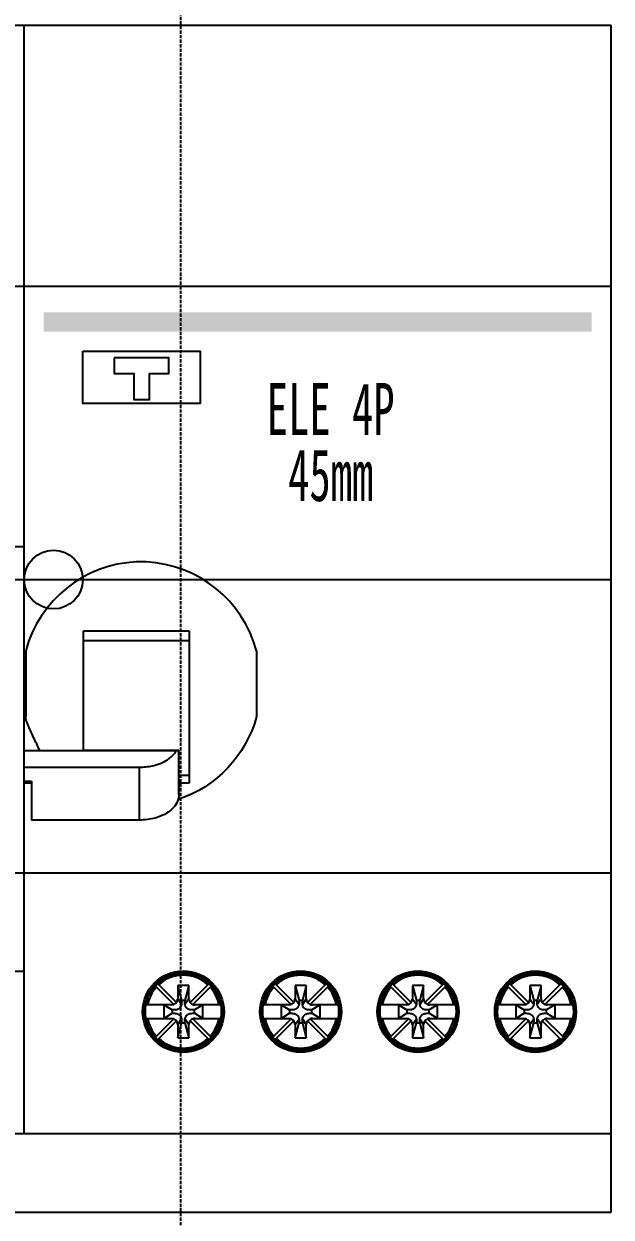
# Model space of a CAD drawing. Extents: x 990312 to 991012, y 80694 to 81594.
# Drawn here: x 990649.8 to 990694.9, y 80994.5 to 81086 of the extents above; entities that cross this region are included whole.
import ezdxf
from ezdxf.enums import TextEntityAlignment as Align

# ---------------------------------------------------------------- set-up
doc = ezdxf.new("R2010")
doc.units = 0
doc.header["$MEASUREMENT"] = 0
doc.linetypes.add('LYJS-XX', pattern=[0.35, 0.25, -0.1])
doc.layers.add('LY-JS-BJ', color=7, linetype='Continuous')
doc.styles.add('LY-SJ-元器件', font='', dxfattribs={"width": 0.6, "height": 4})
doc.styles.get('LY-SJ-元器件').set_extended_font_data('SimSun')

# ---------------------------------------------------------------- blocks, each defined once
blk = doc.blocks.new('微端4P+ELE-117mm-2022.1')
h = blk.add_hatch(color=3)
h.dxf.hatch_style = 1
h.paths.add_polyline_path([(73.50004603434354, 18.99999598661452), (115.5000460343435, 18.99999598661452), (115.5000460343435, 20.49999598661452), (73.50004603434354, 20.49999598661452)])
at = {"color": 0}
for p, q in [((0, 42.5), (117, 42.5)), ((117, -42.5), (117, 42.5)), ((0, 22.5), (117, 22.5)), ((72, 2.5), (0, 2.5)), ((84.64994313682837, -15.60917319553027), (83.84994383121375, -15.60917319553027)), ((117, -22.5), (0, -22.5)), ((117, -42.5), (0, -42.5)), ((117, -48.5), (117, -42.5)), ((0, -48.5), (117, -48.5))]:
    blk.add_line(p, q, dxfattribs=at)
at = {"color": 1}
blk.add_line((0, 0), (117, 0), dxfattribs=at)
at = {"color": 0, "linetype": 'Continuous', "lineweight": 25}
for p, q in [((76.54994319344405, -3.935203089256902), (84.64994247222785, -3.935203089256902)), ((76.54994319344405, -13.07539468898358), (76.54994319344405, -3.935203089256902)), ((84.64994313682837, -3.935203950497453), (84.64994313682837, -15.60917319553027)), ((72.11327118998452, -5.467357658587389), (72.11327118998452, -10.49204991367424)), ((76.54994319344405, -4.665486647625585), (84.64994247222785, -4.665486647625585)), ((89.8132711899816, -5.467357658587389), (89.8132711899816, -10.49204991367424)), ((71.99994254077319, -13.09306001557889), (83.67836999858264, -13.09306001557889)), ((76.54994319344405, -13.07539468898358), (83.84994383121375, -13.07539468898358)), ((83.84994383121375, -16.51030792190613), (83.84994383121375, -13.07539468898358)), ((71.99994254077319, -14.3786353458363), (80.84994333947543, -14.3786353458363)), ((80.84994333947543, -18.43867091729226), (80.84994333947543, -14.3786353458363)), ((71.99994254077319, -15.45109799398961), (72.54994253779296, -15.45109799398961)), ((72.54994253779296, -15.45109799398961), (72.54994253779296, -18.43867091729226)), ((83.84994383121375, -14.98899249627175), (84.64994247222785, -14.98899249627175)), ((72.54994253779296, -15.60910431935372), (71.99994254077319, -15.60926078154625)), ((80.84994333947543, -18.43867091729226), (72.54994253779296, -18.43867091729226)), ((82.2258413053869, -30.96796777484542), (82.04383204987334, -31.14997782943374)), ((82.3189471002488, -31.06107596693164), (82.2258413053869, -30.96796777484542)), ((83.6745175152837, -32.41664558289176), (82.3189471002488, -31.06107596693164)), ((86.07627017905997, -31.06107596693164), (84.72069976402508, -32.41664558289176)), ((86.16937597392189, -30.96796777484542), (86.07627017905997, -31.06107596693164)), ((86.35138522943544, -31.14997782943374), (86.16937597392189, -30.96796777484542)), ((91.22584130539417, -30.96796777484542), (91.04383204988062, -31.14997782943374)), ((91.31894710025608, -31.06107596693164), (91.22584130539417, -30.96796777484542)), ((92.67451751529097, -32.41664558289176), (91.31894710025608, -31.06107596693164)), ((95.07627017906725, -31.06107596693164), (93.72069976403236, -32.41664558289176)), ((95.16937597392916, -30.96796777484542), (95.07627017906725, -31.06107596693164)), ((95.35138522944271, -31.14997782943374), (95.16937597392916, -30.96796777484542)), ((100.2258413053833, -30.96796777483814), (100.0438320498697, -31.14997782942646)), ((100.3189471002452, -31.06107596692436), (100.2258413053833, -30.96796777483814)), ((101.6745175152801, -32.41664558288448), (100.3189471002452, -31.06107596692436)), ((104.0762701790563, -31.06107596692436), (102.7206997640214, -32.41664558288448)), ((104.1693759739182, -30.96796777483814), (104.0762701790563, -31.06107596692436)), ((104.3513852294318, -31.14997782942646), (104.1693759739182, -30.96796777483814)), ((109.2258413052632, -30.96796777484542), (109.0438320497497, -31.14997782943374)), ((109.3189471001251, -31.06107596693164), (109.2258413052632, -30.96796777484542)), ((110.67451751516, -32.41664558289176), (109.3189471001251, -31.06107596693164)), ((113.0762701789363, -31.06107596693164), (111.7206997639014, -32.41664558289176)), ((113.1693759737982, -30.96796777484542), (113.0762701789363, -31.06107596693164)), ((113.3513852293117, -31.14997782943374), (113.1693759737982, -30.96796777484542)), ((82.04383204987334, -31.14997782943374), (82.13693784473526, -31.24308282522088)), ((82.13693784473526, -31.24308282522088), (83.4680469829409, -32.57419116435176)), ((83.76860856933581, -31.10544379440671), (84.06890885828125, -32.26547661808854)), ((83.76860856933581, -31.10544379440671), (83.76860856933581, -32.13331604389077)), ((84.62660870997297, -31.10544379440671), (83.76860856933581, -31.10544379440671)), ((84.62660870997297, -31.10544379440671), (84.32630842102753, -32.26547661808854)), ((84.62660870997297, -32.13331604389077), (84.62660870997297, -31.10544379440671)), ((84.92717109544265, -32.57419116435176), (86.25827943457352, -31.24308282522088)), ((86.25827943457352, -31.24308282522088), (86.35138522943544, -31.14997782943374)), ((91.04383204988062, -31.14997782943374), (91.13693784474253, -31.24308282522088)), ((91.13693784474253, -31.24308282522088), (92.46804698294818, -32.57419116435176)), ((92.76860856934309, -31.10544379440671), (93.06890885828852, -32.26547661808854)), ((92.76860856934309, -31.10544379440671), (92.76860856934309, -32.13331604389077)), ((93.62660870998025, -31.10544379440671), (92.76860856934309, -31.10544379440671)), ((93.62660870998025, -31.10544379440671), (93.32630842103481, -32.26547661808854)), ((93.62660870998025, -32.13331604389077), (93.62660870998025, -31.10544379440671)), ((93.92717109544992, -32.57419116435176), (95.2582794345808, -31.24308282522088)), ((95.2582794345808, -31.24308282522088), (95.35138522944271, -31.14997782943374)), ((100.0438320498697, -31.14997782942646), (100.1369378447316, -31.24308282521361)), ((100.1369378447316, -31.24308282521361), (101.4680469829373, -32.57419116434448)), ((101.7686085693322, -31.10544379439943), (102.0689088582776, -32.26547661808127)), ((101.7686085693322, -31.10544379439943), (101.7686085693322, -32.1333160438835)), ((102.6266087099693, -31.10544379439943), (101.7686085693322, -31.10544379439943)), ((102.6266087099693, -31.10544379439943), (102.3263084210239, -32.26547661808127)), ((102.6266087099693, -32.1333160438835), (102.6266087099693, -31.10544379439943)), ((102.927171095439, -32.57419116434448), (104.2582794345699, -31.24308282521361)), ((104.2582794345699, -31.24308282521361), (104.3513852294318, -31.14997782942646)), ((109.0438320497497, -31.14997782943374), (109.1369378446116, -31.24308282522088)), ((109.1369378446116, -31.24308282522088), (110.4680469828172, -32.57419116435176)), ((110.7686085692121, -31.10544379440671), (111.0689088581576, -32.26547661808854)), ((110.7686085692121, -31.10544379440671), (110.7686085692121, -32.13331604389077)), ((111.6266087098493, -31.10544379440671), (110.7686085692121, -31.10544379440671)), ((111.6266087098493, -31.10544379440671), (111.3263084209038, -32.26547661808854)), ((111.6266087098493, -32.13331604389077), (111.6266087098493, -31.10544379440671)), ((111.927171095319, -32.57419116435176), (113.2582794344498, -31.24308282522088)), ((113.2582794344498, -31.24308282522088), (113.3513852293117, -31.14997782943374)), ((81.45704068260329, -32.60694683728343), (81.27238489145475, -32.60694683728343)), ((83.29497817548054, -32.60694683728343), (81.45704068260329, -32.60694683728343)), ((82.69610879307675, -32.60694683728343), (82.69610879307675, -33.63654508826858)), ((82.69610879307675, -32.60694683728343), (83.33960849901723, -32.99304378417855)), ((83.76860856933581, -32.13331604389077), (84.06890885828125, -32.56404611108428)), ((84.32630842102753, -32.26547661808854), (84.06890885828125, -32.26547661808854)), ((84.06890885828125, -32.26547661808854), (84.06890885828125, -32.56404611108428)), ((84.62660870997297, -32.13331604389077), (84.32630842102753, -32.56404611108428)), ((84.32630842102753, -32.56404611108428), (84.32630842102753, -32.26547661808854)), ((85.69910848623203, -32.60694683728343), (85.05560878029155, -32.99304378417855)), ((86.93817699624287, -32.60694683728343), (85.10023950336563, -32.60694683728343)), ((85.69910848623203, -33.63654508826858), (85.69910848623203, -32.60694683728343)), ((87.13032171612667, -32.60694683728343), (86.93817699624287, -32.60694683728343)), ((90.45704068261057, -32.60694683728343), (90.27238489146202, -32.60694683728343)), ((92.29497817548781, -32.60694683728343), (90.45704068261057, -32.60694683728343)), ((91.69610879308402, -32.60694683728343), (91.69610879308402, -33.63654508826858)), ((91.69610879308402, -32.60694683728343), (92.33960849902451, -32.99304378417855)), ((92.76860856934309, -32.13331604389077), (93.06890885828852, -32.56404611108428)), ((93.32630842103481, -32.26547661808854), (93.06890885828852, -32.26547661808854)), ((93.06890885828852, -32.26547661808854), (93.06890885828852, -32.56404611108428)), ((93.62660870998025, -32.13331604389077), (93.32630842103481, -32.56404611108428)), ((93.32630842103481, -32.56404611108428), (93.32630842103481, -32.26547661808854)), ((94.69910848623931, -32.60694683728343), (94.05560878029883, -32.99304378417855)), ((95.93817699625015, -32.60694683728343), (94.1002395033729, -32.60694683728343)), ((94.69910848623931, -33.63654508826858), (94.69910848623931, -32.60694683728343)), ((96.13032171613395, -32.60694683728343), (95.93817699625015, -32.60694683728343)), ((99.45704068259965, -32.60694683727615), (99.27238489145111, -32.60694683727615)), ((101.2949781754769, -32.60694683727615), (99.45704068259965, -32.60694683727615)), ((100.6961087930731, -32.60694683727615), (100.6961087930731, -33.6365450882613)), ((100.6961087930731, -32.60694683727615), (101.3396084990136, -32.99304378417128)), ((101.7686085693322, -32.1333160438835), (102.0689088582776, -32.564046111077)), ((102.3263084210239, -32.26547661808127), (102.0689088582776, -32.26547661808127)), ((102.0689088582776, -32.26547661808127), (102.0689088582776, -32.564046111077)), ((102.6266087099693, -32.1333160438835), (102.3263084210239, -32.564046111077)), ((102.3263084210239, -32.564046111077), (102.3263084210239, -32.26547661808127)), ((103.6991084862284, -32.60694683727615), (103.0556087802879, -32.99304378417128)), ((104.9381769962392, -32.60694683727615), (103.100239503362, -32.60694683727615)), ((103.6991084862284, -33.6365450882613), (103.6991084862284, -32.60694683727615)), ((105.130321716123, -32.60694683727615), (104.9381769962392, -32.60694683727615)), ((108.4570406824796, -32.60694683728343), (108.2723848913311, -32.60694683728343)), ((110.2949781753568, -32.60694683728343), (108.4570406824796, -32.60694683728343)), ((109.6961087929531, -32.60694683728343), (109.6961087929531, -33.63654508826858)), ((109.6961087929531, -32.60694683728343), (110.3396084988935, -32.99304378417855)), ((110.7686085692121, -32.13331604389077), (111.0689088581576, -32.56404611108428)), ((111.3263084209038, -32.26547661808854), (111.0689088581576, -32.26547661808854)), ((111.0689088581576, -32.26547661808854), (111.0689088581576, -32.56404611108428)), ((111.6266087098493, -32.13331604389077), (111.3263084209038, -32.56404611108428)), ((111.3263084209038, -32.56404611108428), (111.3263084209038, -32.26547661808854)), ((112.6991084861083, -32.60694683728343), (112.0556087801679, -32.99304378417855)), ((113.9381769961192, -32.60694683728343), (112.1002395032419, -32.60694683728343)), ((112.6991084861083, -33.63654508826858), (112.6991084861083, -32.60694683728343)), ((114.130321716003, -32.60694683728343), (113.9381769961192, -32.60694683728343)), ((81.26489556318211, -33.63654508826858), (81.45704068260329, -33.63654508826858)), ((81.45704068260329, -33.63654508826858), (83.29497817548054, -33.63654508826858)), ((83.4680469829409, -33.66929756490117), (82.13693784473526, -35.00040590403205)), ((82.3189471002488, -35.18241595862037), (83.6745175152837, -33.82684634266025)), ((82.69610879307675, -33.63654508826858), (83.33960849901723, -33.25044494507438)), ((83.33960849901723, -32.99304378417855), (83.33960849901723, -33.25044494507438)), ((83.55410733556437, -32.99304378417855), (83.33960849901723, -32.99304378417855)), ((83.33960849901723, -33.25044494507438), (83.55410733556437, -33.25044494507438)), ((83.76860856933581, -34.11017588166123), (84.06890885828125, -33.68290740636712)), ((84.06890885828125, -33.68290740636712), (84.06890885828125, -33.98147689936286)), ((84.32630842102753, -33.98147689936286), (84.32630842102753, -33.67944581446773)), ((84.62660870997297, -34.11017588166123), (84.32630842102753, -33.67944581446773)), ((84.72069976402508, -33.82684634266025), (86.07627017905997, -35.18241595862037)), ((85.05560878029155, -32.99304378417855), (84.84110994374441, -32.99304378417855)), ((84.84110994374441, -33.25044494507438), (85.05560878029155, -33.25044494507438)), ((86.25827943457352, -35.00040590403205), (84.92717109544265, -33.66929756490117)), ((85.05560878029155, -33.25044494507438), (85.05560878029155, -32.99304378417855)), ((85.69910848623203, -33.63654508826858), (85.05560878029155, -33.25044494507438)), ((85.10023950336563, -33.63654508826858), (86.93817699624287, -33.63654508826858)), ((86.93817699624287, -33.63654508826858), (87.12283198831665, -33.63654508826858)), ((90.26489556318938, -33.63654508826858), (90.45704068261057, -33.63654508826858)), ((90.45704068261057, -33.63654508826858), (92.29497817548781, -33.63654508826858)), ((92.46804698294818, -33.66929756490117), (91.13693784474253, -35.00040590403205)), ((91.31894710025608, -35.18241595862037), (92.67451751529097, -33.82684634266025)), ((91.69610879308402, -33.63654508826858), (92.33960849902451, -33.25044494507438)), ((92.33960849902451, -32.99304378417855), (92.33960849902451, -33.25044494507438)), ((92.55410733557164, -32.99304378417855), (92.33960849902451, -32.99304378417855)), ((92.33960849902451, -33.25044494507438), (92.55410733557164, -33.25044494507438)), ((92.76860856934309, -34.11017588166123), (93.06890885828852, -33.68290740636712)), ((93.06890885828852, -33.68290740636712), (93.06890885828852, -33.98147689936286)), ((93.32630842103481, -33.98147689936286), (93.32630842103481, -33.67944581446773)), ((93.62660870998025, -34.11017588166123), (93.32630842103481, -33.67944581446773)), ((93.72069976403236, -33.82684634266025), (95.07627017906725, -35.18241595862037)), ((94.05560878029883, -32.99304378417855), (93.84110994375169, -32.99304378417855)), ((93.84110994375169, -33.25044494507438), (94.05560878029883, -33.25044494507438)), ((95.2582794345808, -35.00040590403205), (93.92717109544992, -33.66929756490117)), ((94.05560878029883, -33.25044494507438), (94.05560878029883, -32.99304378417855)), ((94.69910848623931, -33.63654508826858), (94.05560878029883, -33.25044494507438)), ((94.1002395033729, -33.63654508826858), (95.93817699625015, -33.63654508826858)), ((95.93817699625015, -33.63654508826858), (96.12283198832392, -33.63654508826858)), ((99.26489556317847, -33.6365450882613), (99.45704068259965, -33.6365450882613)), ((99.45704068259965, -33.6365450882613), (101.2949781754769, -33.6365450882613)), ((101.4680469829373, -33.6692975648939), (100.1369378447316, -35.00040590402477)), ((100.3189471002452, -35.18241595861309), (101.6745175152801, -33.82684634265297)), ((100.6961087930731, -33.6365450882613), (101.3396084990136, -33.2504449450671)), ((101.3396084990136, -32.99304378417128), (101.3396084990136, -33.2504449450671)), ((101.5541073355607, -32.99304378417128), (101.3396084990136, -32.99304378417128)), ((101.3396084990136, -33.2504449450671), (101.5541073355607, -33.2504449450671)), ((101.7686085693322, -34.11017588165396), (102.0689088582776, -33.68290740635985)), ((102.0689088582776, -33.68290740635985), (102.0689088582776, -33.98147689935558)), ((102.3263084210239, -33.98147689935558), (102.3263084210239, -33.67944581446045)), ((102.6266087099693, -34.11017588165396), (102.3263084210239, -33.67944581446045)), ((102.7206997640214, -33.82684634265297), (104.0762701790563, -35.18241595861309)), ((103.0556087802879, -32.99304378417128), (102.8411099437408, -32.99304378417128)), ((102.8411099437408, -33.2504449450671), (103.0556087802879, -33.2504449450671)), ((104.2582794345699, -35.00040590402477), (102.927171095439, -33.6692975648939)), ((103.0556087802879, -33.2504449450671), (103.0556087802879, -32.99304378417128)), ((103.6991084862284, -33.6365450882613), (103.0556087802879, -33.2504449450671)), ((103.100239503362, -33.6365450882613), (104.9381769962392, -33.6365450882613)), ((104.9381769962392, -33.6365450882613), (105.122831988313, -33.6365450882613)), ((108.2648955630584, -33.63654508826858), (108.4570406824796, -33.63654508826858)), ((108.4570406824796, -33.63654508826858), (110.2949781753568, -33.63654508826858)), ((110.4680469828172, -33.66929756490117), (109.1369378446116, -35.00040590403205)), ((109.3189471001251, -35.18241595862037), (110.67451751516, -33.82684634266025)), ((109.6961087929531, -33.63654508826858), (110.3396084988935, -33.25044494507438)), ((110.3396084988935, -32.99304378417855), (110.3396084988935, -33.25044494507438)), ((110.5541073354407, -32.99304378417855), (110.3396084988935, -32.99304378417855)), ((110.3396084988935, -33.25044494507438), (110.5541073354407, -33.25044494507438)), ((110.7686085692121, -34.11017588166123), (111.0689088581576, -33.68290740636712)), ((111.0689088581576, -33.68290740636712), (111.0689088581576, -33.98147689936286)), ((111.3263084209038, -33.98147689936286), (111.3263084209038, -33.67944581446773)), ((111.6266087098493, -34.11017588166123), (111.3263084209038, -33.67944581446773)), ((111.7206997639014, -33.82684634266025), (113.0762701789363, -35.18241595862037)), ((112.0556087801679, -32.99304378417855), (111.8411099436207, -32.99304378417855)), ((111.8411099436207, -33.25044494507438), (112.0556087801679, -33.25044494507438)), ((113.2582794344498, -35.00040590403205), (111.927171095319, -33.66929756490117)), ((112.0556087801679, -33.25044494507438), (112.0556087801679, -32.99304378417855)), ((112.6991084861083, -33.63654508826858), (112.0556087801679, -33.25044494507438)), ((112.1002395032419, -33.63654508826858), (113.9381769961192, -33.63654508826858)), ((113.9381769961192, -33.63654508826858), (114.122831988193, -33.63654508826858)), ((83.76860856933581, -35.13804493484622), (84.06890885828125, -33.98147689936286)), ((83.76860856933581, -34.11017588166123), (83.76860856933581, -35.13804493484622)), ((84.06890885828125, -33.98147689936286), (84.32630842102753, -33.98147689936286)), ((84.32630842102753, -33.98147689936286), (84.62660870997297, -35.13804493484622)), ((84.62660870997297, -35.13804493484622), (84.62660870997297, -34.11017588166123)), ((92.76860856934309, -35.13804493484622), (93.06890885828852, -33.98147689936286)), ((92.76860856934309, -34.11017588166123), (92.76860856934309, -35.13804493484622)), ((93.06890885828852, -33.98147689936286), (93.32630842103481, -33.98147689936286)), ((93.32630842103481, -33.98147689936286), (93.62660870998025, -35.13804493484622)), ((93.62660870998025, -35.13804493484622), (93.62660870998025, -34.11017588166123)), ((101.7686085693322, -35.13804493483894), (102.0689088582776, -33.98147689935558)), ((101.7686085693322, -34.11017588165396), (101.7686085693322, -35.13804493483894)), ((102.0689088582776, -33.98147689935558), (102.3263084210239, -33.98147689935558)), ((102.3263084210239, -33.98147689935558), (102.6266087099693, -35.13804493483894)), ((102.6266087099693, -35.13804493483894), (102.6266087099693, -34.11017588165396)), ((110.7686085692121, -35.13804493484622), (111.0689088581576, -33.98147689936286)), ((110.7686085692121, -34.11017588166123), (110.7686085692121, -35.13804493484622)), ((111.0689088581576, -33.98147689936286), (111.3263084209038, -33.98147689936286)), ((111.3263084209038, -33.98147689936286), (111.6266087098493, -35.13804493484622)), ((111.6266087098493, -35.13804493484622), (111.6266087098493, -34.11017588166123)), ((82.13693784473526, -35.00040590403205), (82.04383204987334, -35.09351409611827)), ((82.04383204987334, -35.09351409611827), (82.2258413053869, -35.27552255255705)), ((82.2258413053869, -35.27552255255705), (82.3189471002488, -35.18241595862037)), ((83.76860856933581, -35.13804493484622), (84.62660870997297, -35.13804493484622)), ((86.07627017905997, -35.18241595862037), (86.16937597392189, -35.27552255255705)), ((86.16937597392189, -35.27552255255705), (86.35138522943544, -35.09351409611827)), ((86.35138522943544, -35.09351409611827), (86.25827943457352, -35.00040590403205)), ((91.13693784474253, -35.00040590403205), (91.04383204988062, -35.09351409611827)), ((91.04383204988062, -35.09351409611827), (91.22584130539417, -35.27552255255705)), ((91.22584130539417, -35.27552255255705), (91.31894710025608, -35.18241595862037)), ((92.76860856934309, -35.13804493484622), (93.62660870998025, -35.13804493484622)), ((95.07627017906725, -35.18241595862037), (95.16937597392916, -35.27552255255705)), ((95.16937597392916, -35.27552255255705), (95.35138522944271, -35.09351409611827)), ((95.35138522944271, -35.09351409611827), (95.2582794345808, -35.00040590403205)), ((100.1369378447316, -35.00040590402477), (100.0438320498697, -35.09351409611099)), ((100.0438320498697, -35.09351409611099), (100.2258413053833, -35.27552255254977)), ((100.2258413053833, -35.27552255254977), (100.3189471002452, -35.18241595861309)), ((101.7686085693322, -35.13804493483894), (102.6266087099693, -35.13804493483894)), ((104.0762701790563, -35.18241595861309), (104.1693759739182, -35.27552255254977)), ((104.1693759739182, -35.27552255254977), (104.3513852294318, -35.09351409611099)), ((104.3513852294318, -35.09351409611099), (104.2582794345699, -35.00040590402477)), ((109.1369378446116, -35.00040590403205), (109.0438320497497, -35.09351409611827)), ((109.0438320497497, -35.09351409611827), (109.2258413052632, -35.27552255255705)), ((109.2258413052632, -35.27552255255705), (109.3189471001251, -35.18241595862037)), ((110.7686085692121, -35.13804493484622), (111.6266087098493, -35.13804493484622)), ((113.0762701789363, -35.18241595862037), (113.1693759737982, -35.27552255255705)), ((113.1693759737982, -35.27552255255705), (113.3513852293117, -35.09351409611827)), ((113.3513852293117, -35.09351409611827), (113.2582794344498, -35.00040590403205)), ((84.19760863965439, -36.12474565593129), (84.19760863965439, -35.91024522123462)), ((93.19760863966167, -36.12474565593129), (93.19760863966167, -35.91024522123462)), ((102.1976086396508, -36.12474565592402), (102.1976086396508, -35.91024522122734)), ((111.1976086395307, -36.12474565593129), (111.1976086395307, -35.91024522123462))]:
    blk.add_line(p, q, dxfattribs=at)
at = {"color": 0}
for points in [[(72, -42.5), (72, 42.5)], [(78.89980183665466, 17.00141036983587), (78.8998059075675, 15.80141666686632), (80.39979895444412, 15.80141036984605), (80.39980229765933, 13.80141036983605), (81.59980142134009, 13.801408391324), (81.59980183665175, 15.80062570203336), (83.09979751332139, 15.80175266607057), (83.10019815854321, 17.00000712480687), (78.89980184145679, 16.99999287519313)], [(72, -30.04538106566179), (45.11107115447521, -30.04538106566179)]]:
    blk.add_lwpolyline(points, dxfattribs=at)
blk.add_lwpolyline([(76.5, 17.5), (85.5, 17.5), (85.5, 13.5), (76.5, 13.5)], close=True, dxfattribs=at)
at = {"color": 0, "linetype": 'Continuous', "lineweight": 25}
for points in [[(89.8132711899816, -5.467357658587389, 0.3258982634166374), (81.3417626492892, 1.356388737869565, 0.3275493877635641), (72.34159496196025, -4.750307302037982, 0.01990332822077721), (72.11327118998452, -5.467357658587389)], [(73.19326482119504, -13.09306001557798, -0.001795142745752125), (72.72374256108196, -12.1058138806975, -0.004140395186223912), (72.47801951142355, -11.5735416345824, -0.009598039335024821), (72.27509409878985, -11.10319547556992, -0.01343073775435965), (72.18053432369925, -10.85372479013586, -0.0158765989243641), (72.14002884399088, -10.72352201275498, -0.02378796733463792), (72.11907544746009, -10.62989795896283, -0.05060437017961678), (72.11167086660316, -10.52533903584117, -0.012355897219878), (72.11327118700046, -10.4920505020973)], [(89.8132711899816, -10.49204995412492, -0.2509597380138702), (83.79855226281597, -16.86713204708576)], [(80.84994313682546, -14.37863484663831, 0.009762857140533984), (81.08041157803837, -14.37305656420904, 0.05751994805759243), (82.08160158296232, -14.2087658184164, 0.07373379486071206), (82.97822662744147, -13.80955265852117, 0.07365641408004704), (83.49221453246992, -13.36417361860822, 0.02820932377307139), (83.5926014984152, -13.23073818521152, 0.01215248842485835), (83.6783702615794, -13.09305962726648)], [(83.84994313682546, -13.21631646069636, 0.01040452664489978), (83.84884226423856, -13.20858388147099, 0.0523570241986756), (83.84575946825134, -13.19702006155512, 0.05235180260354699), (83.84068641689464, -13.18744100529966, 0.04620226028040171), (83.82977573623793, -13.17407112915407, 0.02957842528666518), (83.8172800146067, -13.16259368409828, 0.02367958949439713), (83.80176054577169, -13.15107588853334, 0.01796664219856341), (83.78320439790787, -13.13950028266936, 0.01466508001275607), (83.76160977642212, -13.12786569981017, 0.01169506125136457), (83.73696751325315, -13.11619205711577, 0.01603802766886081), (83.69922186322856, -13.1006969764403, 0.002868117627431367), (83.67837026156485, -13.09305962726557)], [(83.84994313682546, -16.51030756610726, -0.01074388734043653), (83.84631729256671, -16.60485246854387, -0.1019914000189443), (83.69888678581992, -17.1147028600235, -0.0825504064267827), (83.34520457260442, -17.58159024928409, -0.05423030485695732), (82.9186291263859, -17.90690241647098, -0.05987316094207931), (82.19837084951268, -18.23305013532536, -0.07081802199041648), (80.9970671086403, -18.43564186792628, -0.004299123853149911), (80.84994313682546, -18.43867039516681)], [(84.06890885828125, -32.56404611108428, -0.008656804323199142), (84.04989180247412, -32.63006539053822, -0.02379284480325431), (84.02697950628499, -32.69415286541971, -0.09157134049079063), (83.94098282616415, -32.82648702638471, -0.07841146824629651), (83.80581481464833, -32.93199830374215, -0.07350455450235213), (83.68964433575366, -32.97526667938473, -0.01768512888228944), (83.64505736895626, -32.98325663802007, -0.01045639688979189), (83.59976060150075, -32.98876948821089, -0.005777594429040151), (83.5541089337139, -32.99304378417855)], [(84.8411075465201, -32.99304378417855, -0.0086564951226738), (84.77274151517031, -32.98624356913206, -0.02379193305843467), (84.70557308023672, -32.9752637702868, -0.0859631125860613), (84.5696147812414, -32.92059637622606, -0.08952633527942885), (84.42468941681545, -32.79167603459155, -0.06727165427435047), (84.3682376855786, -32.69415245337404, -0.01768318713861013), (84.35233772515221, -32.65173759836307, -0.01045529747668076), (84.33874601141815, -32.60817803244936, -0.005776996159136258), (84.32630842102753, -32.56404611108519)], [(93.06890885828852, -32.56404611108428, -0.008656804323095721), (93.0498918024814, -32.63006539053822, -0.02379284480271801), (93.02697950629226, -32.69415286541971, -0.09157134049002597), (92.94098282617142, -32.82648702638471, -0.07841146824607685), (92.8058148146556, -32.93199830374215, -0.07350455450371432), (92.68964433576093, -32.97526667938473, -0.01768512888228944), (92.64505736896353, -32.98325663802007, -0.01045639688980163), (92.59976060150802, -32.98876948821089, -0.005777594429040151), (92.55410893372118, -32.99304378417855)], [(93.84110754652738, -32.99304378417855, -0.0086564951226738), (93.77274151517759, -32.98624356913206, -0.02379193305843467), (93.705573080244, -32.9752637702868, -0.0859631125858037), (93.56961478124867, -32.92059637622606, -0.08952633527942885), (93.42468941682273, -32.79167603459155, -0.06727165427393864), (93.36823768558588, -32.69415245337404, -0.01768318713881111), (93.35233772515949, -32.65173759836307, -0.01045529747670995), (93.33874601142543, -32.60817803244936, -0.005776996159184686), (93.32630842103481, -32.56404611108519)], [(102.0689088582776, -32.564046111077, -0.008656804323302564), (102.0498918024705, -32.63006539053094, -0.02379284480224558), (102.0269795062814, -32.69415286541243, -0.09157134049025037), (101.9409828261605, -32.82648702637744, -0.07841146824527352), (101.8058148146447, -32.93199830373487, -0.073504554502645), (101.68964433575, -32.97526667937746, -0.01768512888176984), (101.6450573689526, -32.98325663801279, -0.01045639688945127), (101.5997606014971, -32.98876948820362, -0.005777594428904555), (101.5541089337103, -32.99304378417128)], [(102.8411075465165, -32.99304378417128, -0.008656495122479884), (102.7727415151667, -32.98624356912478, -0.02379193305740047), (102.7055730802331, -32.97526377027953, -0.08596311258754628), (102.5696147812378, -32.92059637621878, -0.08952633527942885), (102.4246894168118, -32.79167603458427, -0.0672716542751367), (102.368237685575, -32.69415245336677, -0.01768318713889444), (102.3523377251486, -32.65173759835579, -0.01045529747716737), (102.3387460114145, -32.60817803244208, -0.00577699615896192), (102.3263084210239, -32.56404611107791)], [(111.0689088581576, -32.56404611108428, -0.00865680432304401), (111.0498918023504, -32.63006539053822, -0.02379284480276042), (111.0269795061613, -32.69415286541971, -0.09157134049070059), (110.9409828260405, -32.82648702638471, -0.07841146824600903), (110.8058148145246, -32.93199830374215, -0.0735045545036373), (110.68964433563, -32.97526667938473, -0.01768512888154925), (110.6450573688326, -32.98325663802007, -0.01045639688937341), (110.5997606013771, -32.98876948821089, -0.005777594429040151), (110.5541089335902, -32.99304378417855)], [(111.8411075463964, -32.99304378417855, -0.008656495122680264), (111.7727415150466, -32.98624356913206, -0.02379193305843141), (111.705573080113, -32.9752637702868, -0.08596311258674545), (111.5696147811177, -32.92059637622606, -0.08952633527942885), (111.4246894166918, -32.79167603459155, -0.06727165427425982), (111.3682376854549, -32.69415245337404, -0.01768318713913464), (111.3523377250285, -32.65173759836307, -0.01045529747675861), (111.3387460112945, -32.60817803244936, -0.005776996159039404), (111.3263084209038, -32.56404611108519)], [(83.55410973278867, -33.25044494507438, -0.008689966514944046), (83.6227419623583, -33.25738037261817, -0.02388733085844075), (83.69015732415846, -33.26852629011046, -0.08631221243239355), (83.82649987128661, -33.32377867615651, -0.08988927570479305), (83.9714773336309, -33.45381137311597, -0.0675441351121316), (84.02762477065517, -33.55202002510305, -0.01775379670491531), (84.04333046763986, -33.59469851135054, -0.01049581586568338), (84.0567029632939, -33.63851776660704, -0.005799134713844914), (84.06890885828125, -33.68290740636712)], [(84.32630842102753, -33.67944581446773, -0.0086568028617163), (84.3453254944443, -33.6134265065848, -0.02379283045786923), (84.36823781358089, -33.5493389894109, -0.09157135992024995), (84.45423458693585, -33.41700467487408, -0.07841215194893698), (84.5894027997847, -33.31149370955973, -0.07350051925597989), (84.70557326742983, -33.26822464035286, -0.01768400819362867), (84.75016014904668, -33.26023395310585, -0.01045575676425274), (84.79545680398951, -33.25472021244332, -0.005777245192967835), (84.84110834559488, -33.25044494507529)], [(92.55410973279595, -33.25044494507438, -0.008689966514944046), (92.62274196236558, -33.25738037261817, -0.02388733085844075), (92.69015732416574, -33.26852629011046, -0.08631221243162907), (92.82649987129389, -33.32377867615651, -0.08988927570487286), (92.97147733363818, -33.45381137311597, -0.06754413511245547), (93.02762477066244, -33.55202002510305, -0.01775379670488601), (93.04333046764714, -33.59469851135054, -0.01049581586589664), (93.05670296330118, -33.63851776660704, -0.005799134713854561), (93.06890885828852, -33.68290740636712)], [(93.32630842103481, -33.67944581446773, -0.00865680286168458), (93.34532549445157, -33.6134265065848, -0.02379283045858045), (93.36823781358817, -33.5493389894109, -0.09157135991955194), (93.45423458694313, -33.41700467487408, -0.07841215194903281), (93.58940279979197, -33.31149370955973, -0.07350051925488832), (93.7055732674371, -33.26822464035286, -0.01768400819361887), (93.75016014905395, -33.26023395310585, -0.01045575676383426), (93.79545680399679, -33.25472021244332, -0.005777245192967835), (93.84110834560215, -33.25044494507529)], [(101.554109732785, -33.2504449450671, -0.008689966514911858), (101.6227419623547, -33.2573803726109, -0.02388733085819054), (101.6901573241548, -33.26852629010318, -0.08631221243126606), (101.826499871283, -33.32377867614923, -0.08988927570382618), (101.9714773336273, -33.45381137310869, -0.06754413511169095), (102.0276247706515, -33.55202002509577, -0.01775379670471024), (102.0433304676362, -33.59469851134327, -0.01049581586561553), (102.0567029632903, -33.63851776659976, -0.005799134713835268), (102.0689088582776, -33.68290740635985)], [(102.3263084210239, -33.67944581446045, -0.008656802861309678), (102.3453254944407, -33.61342650657753, -0.02379283045675672), (102.3682378135773, -33.54933898940362, -0.09157135991920037), (102.4542345869322, -33.4170046748668, -0.07841215194921469), (102.5894027997811, -33.31149370955245, -0.07350051925584017), (102.7055732674262, -33.26822464034558, -0.01768400819341788), (102.750160149043, -33.26023395309858, -0.01045575676459337), (102.7954568039859, -33.25472021243604, -0.005777245192793498), (102.8411083455912, -33.25044494506801)], [(110.554109732665, -33.25044494507438, -0.00868996651516937), (110.6227419622346, -33.25738037261817, -0.02388733085779734), (110.6901573240348, -33.26852629011046, -0.08631221243082458), (110.8264998711629, -33.32377867615651, -0.08988927570445442), (110.9714773335072, -33.45381137311597, -0.0675441351120423), (111.0276247705315, -33.55202002510305, -0.01775379670541822), (111.0433304675162, -33.59469851135054, -0.01049581586556707), (111.0567029631702, -33.63851776660704, -0.005799134713844914), (111.0689088581576, -33.68290740636712)], [(111.3263084209038, -33.67944581446773, -0.00865680286187203), (111.3453254943206, -33.6134265065848, -0.02379283045772568), (111.3682378134572, -33.5493389894109, -0.09157135991988978), (111.4542345868122, -33.41700467487408, -0.07841215194955703), (111.589402799661, -33.31149370955973, -0.07350051925605601), (111.7055732673061, -33.26822464035286, -0.01768400819362867), (111.750160148923, -33.26023395310585, -0.01045575676425274), (111.7954568038658, -33.25472021244332, -0.005777245192967835), (111.8411083454712, -33.25044494507529)]]:
    blk.add_lwpolyline(points, format="xyb", dxfattribs=at)
at = {"color": 0}
for centre, radius in [((84.19760868056983, -33.12174529794538), 3.124269459815434), ((93.1976086805771, -33.12174529794538), 3.124269459815434), ((102.1976086805662, -33.12174529793811), 3.124269459815434), ((111.1976086804461, -33.12174529794538), 3.124269459815434), ((84.19760868056983, -33.12174529794538), 2.909769459815434), ((93.1976086805771, -33.12174529794538), 2.909769459815434), ((102.1976086805662, -33.12174529793811), 2.909769459815434), ((111.1976086804461, -33.12174529794538), 2.909769459815434)]:
    blk.add_circle(centre, radius, dxfattribs=at)
at = {"color": 0, "linetype": 'Continuous', "lineweight": 25}
for centre in [(84.19760868056983, -33.12174529794538), (93.1976086805771, -33.12174529794538), (102.1976086805662, -33.12174529793811), (111.1976086804461, -33.12174529794538)]:
    blk.add_circle(centre, 3.003, dxfattribs=at)
for centre, radius, start, end in [((84.19760868056983, -33.1217452979472), 2.788499999999978, 47.64536034117047, 132.3546396588295), ((93.1976086805771, -33.1217452979472), 2.788499999999978, 47.64536034117047, 132.3546396588295), ((102.1976086805662, -33.12174529793992), 2.788499999999978, 47.64536034117047, 132.3546396588295), ((111.1976086804461, -33.1217452979472), 2.788499999999978, 47.64536034117047, 132.3546396588295), ((84.19760868056983, -33.1217452979472), 2.78850000000001, 137.6453603419066, 169.3612906850893), ((84.19760868056983, -33.1217452979472), 2.788499999999987, 10.6387093149107, 42.35463965809337), ((93.1976086805771, -33.1217452979472), 2.78850000000001, 137.6453603419066, 169.3612906850893), ((93.1976086805771, -33.1217452979472), 2.788499999999987, 10.6387093149107, 42.35463965809337), ((102.1976086805662, -33.12174529793992), 2.78850000000001, 137.6453603419066, 169.3612906850893), ((102.1976086805662, -33.12174529793992), 2.788499999999987, 10.6387093149107, 42.35463965809337), ((111.1976086804461, -33.1217452979472), 2.78850000000001, 137.6453603419066, 169.3612906850893), ((111.1976086804461, -33.1217452979472), 2.788499999999987, 10.6387093149107, 42.35463965809337), ((83.2949781073221, -32.13331472469781), 0.4736305732484474, 270, 359.9999823998815), ((85.10023925381756, -32.13331472469781), 0.4736305732484253, 180, 270.000001123913), ((92.29497810732937, -32.13331472469781), 0.4736305732484474, 270, 359.9999823998815), ((94.10023925382484, -32.13331472469781), 0.4736305732484253, 180, 270.000001123913), ((101.2949781073185, -32.13331472469054), 0.4736305732484474, 270, 359.9999823998815), ((103.1002392538139, -32.13331472469054), 0.4736305732484253, 180, 270.000001123913), ((110.2949781071984, -32.13331472469781), 0.4736305732484474, 270, 359.9999823998815), ((112.1002392536939, -32.13331472469781), 0.4736305732484253, 180, 270.000001123913), ((84.19760868056983, -33.1217452979472), 2.788500000000029, 190.6387093149107, 222.3546396580934), ((83.2949781073221, -34.11017587119477), 0.4736305732484129, 0, 89.99998127617698), ((85.10023925381756, -34.11017587119477), 0.473630573248393, 90, 180.0000198478402), ((84.19760868056983, -33.1217452979472), 2.788500000000029, 317.6453603419066, 349.3612906850893), ((93.1976086805771, -33.1217452979472), 2.788500000000029, 190.6387093149107, 222.3546396580934), ((92.29497810732937, -34.11017587119477), 0.4736305732484129, 0, 89.99998127617698), ((94.10023925382484, -34.11017587119477), 0.473630573248393, 90, 180.0000198478402), ((93.1976086805771, -33.1217452979472), 2.788500000000029, 317.6453603419066, 349.3612906850893), ((102.1976086805662, -33.12174529793992), 2.788500000000029, 190.6387093149107, 222.3546396580934), ((101.2949781073185, -34.11017587118749), 0.4736305732484129, 0, 89.99998127617698), ((103.1002392538139, -34.11017587118749), 0.473630573248393, 90, 180.0000198478402), ((102.1976086805662, -33.12174529793992), 2.788500000000029, 317.6453603419066, 349.3612906850893), ((111.1976086804461, -33.1217452979472), 2.788500000000029, 190.6387093149107, 222.3546396580934), ((110.2949781071984, -34.11017587119477), 0.4736305732484129, 0, 89.99998127617698), ((112.1002392536939, -34.11017587119477), 0.473630573248393, 90, 180.0000198478402), ((111.1976086804461, -33.1217452979472), 2.788500000000029, 317.6453603419066, 349.3612906850893), ((84.19760868056983, -33.1217452979472), 2.788500000000049, 227.6453603411705, 312.3546456217285), ((93.1976086805771, -33.1217452979472), 2.788500000000049, 227.6453603411705, 312.3546456217285), ((102.1976086805662, -33.12174529793992), 2.788500000000049, 227.6453603411705, 312.3546456217285), ((111.1976086804461, -33.1217452979472), 2.788500000000049, 227.6453603411705, 312.3546456217285)]:
    blk.add_arc(centre, radius, start, end, dxfattribs=at)
at = {"color": 4, "style": 'LY-SJ-元器件', "width": 0.6}
for s, p in [('ELE 4P', (95.5, 13.08236175558613)), ('45mm', (95.5, 7.98552212605955))]:
    blk.add_text(s, height=4, dxfattribs=at).set_placement(p, align=Align.MIDDLE)

msp = doc.modelspace()

# ---------------------------------------------------------------- linework, layer by layer
at = {"color": 6}
msp.add_circle((990652.1100334829, 81043.39340917091), 2.25, dxfattribs=at)
at = {"layer": 'LY-JS-BJ', "color": 4, "linetype": 'LYJS-XX', "lineweight": -3}
msp.add_line((990661.8505941889, 81594.39340917047), (990661.8505941889, 80694.39340917047), dxfattribs=at)

# ---------------------------------------------------------------- block references
at = {"color": 2}
msp.add_blockref('微端4P+ELE-117mm-2022.1', (990577.8621387709, 81043.3934091714), dxfattribs=at)

doc.saveas('drawing.dxf')
